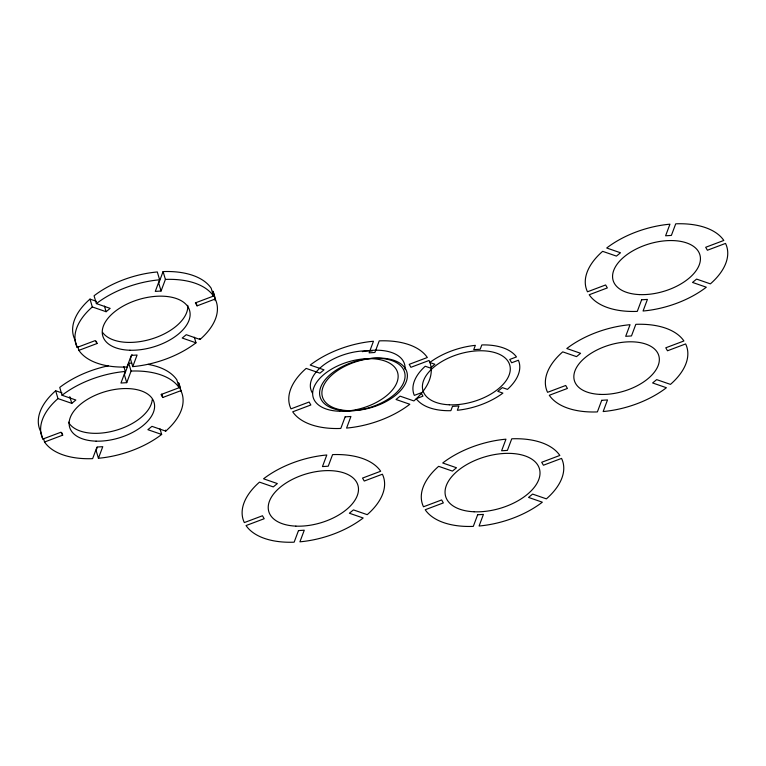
<?xml version="1.0" encoding="UTF-8"?>
<svg xmlns="http://www.w3.org/2000/svg" width="766" height="766" viewBox="0 0 766 766"><rect width="100%" height="100%" fill="white"/><g stroke="black" fill="none" stroke-linecap="round" stroke-linejoin="round"><path stroke-width="1.15" d="M123.853 366.541L125.308 371.443L120.961 383.038L126.735 382.665L131.082 371.07L128.765 363.228A73.344 40.263 -16.5 0 1 131.742 363.151M96.363 301.306L89.995 299.104L92.313 306.946L106.101 311.714L110.17 308.382L96.382 303.604L94.065 295.772A73.344 40.263 -16.5 0 1 157.308 271.959L159.625 279.791L155.287 291.396L161.061 291.023L165.408 279.418L163.081 271.585A73.344 40.263 -16.5 0 1 211.177 288.217L213.503 296.059L195.368 302.886L197.073 305.854L215.208 299.018L212.891 291.185A73.344 40.263 -16.5 0 1 215.112 300.617M97.282 447.277L96.095 450.437L98.421 458.269A73.344 40.263 -16.5 0 0 161.664 434.456L160.008 428.864M128.765 363.228L124.418 374.833L126.735 382.665M132.001 354.572L130.421 358.785L132.748 366.627A73.344 40.263 -16.5 0 0 195.991 342.814L194.334 337.212M163.081 271.585L158.744 283.181L161.061 291.023M98.421 458.269L102.768 446.674L96.985 447.047L92.638 458.642A73.344 40.263 -16.5 0 1 44.552 442.011L43.528 438.573M132.748 366.627L137.085 355.022L131.312 355.395L126.965 367A73.344 40.263 -16.5 0 1 78.869 350.359L77.711 346.443M62.036 392.958L55.669 390.756L57.986 398.588L71.784 403.356L75.853 400.024L62.056 395.256L59.738 387.414A73.344 40.263 -16.5 0 1 108.293 365.822M89.995 299.104A73.344 40.263 -16.5 0 0 74.838 339.558L77.165 347.4L95.3 340.564L97.004 343.532L78.869 350.359M55.669 390.756A73.344 40.263 -16.5 0 0 40.512 431.21L42.839 439.042L60.974 432.215L62.678 435.174L44.552 442.011M148.068 364.386A73.344 40.263 -16.5 0 1 176.85 379.869L179.177 387.701L161.042 394.538L162.746 397.497L180.881 390.67L178.564 382.828A73.344 40.263 -16.5 0 1 180.728 391.024M215.208 299.018A73.344 40.263 -16.5 0 1 200.06 339.472L186.272 334.704L182.203 338.036L195.991 342.814M180.881 390.67A73.344 40.263 -16.5 0 1 165.734 431.124L151.946 426.346L147.876 429.688L161.664 434.456M196.077 302.493L197.073 305.854M199.773 338.495L200.06 339.472M161.76 394.136L162.746 397.497M165.446 430.138L165.734 431.124M104.444 306.113L106.101 311.714M96.344 341.291L97.004 343.532M69.792 396.644L71.784 403.356M62.017 432.943L62.678 435.174M77.165 347.4A73.344 40.263 -16.5 0 1 92.313 306.946M96.382 303.604A73.344 40.263 -16.5 0 1 159.625 279.791M165.408 279.418A73.344 40.263 -16.5 0 1 213.503 296.059M187.756 305.318A45.232 24.828 -16.5 0 1 152.482 338.696A45.232 24.828 -16.5 0 1 102.558 332.406M362.347 351.651A44.007 24.158 -16.5 0 1 405.022 369.126M312.413 392.996A44.007 24.158 -16.5 0 1 325.177 363.907A44.007 24.158 -16.5 0 1 372.142 351.02M42.839 439.042A73.344 40.263 -16.5 0 1 57.986 398.588M62.056 395.256A73.344 40.263 -16.5 0 1 125.308 371.443M131.082 371.07A73.344 40.263 -16.5 0 1 179.177 387.701M152.243 399.613A44.007 24.158 -16.5 0 1 114.469 430.731A44.007 24.158 -16.5 0 1 68.452 422.162M298.481 530.589L294.144 542.184A73.344 40.263 -16.5 0 1 246.049 525.553L264.184 518.726L262.47 515.757L244.335 522.584A73.344 40.263 -16.5 0 1 259.492 482.13L273.28 486.908L277.349 483.566L263.561 478.798A73.344 40.263 -16.5 0 1 326.804 454.985L322.457 466.58L328.241 466.207L332.588 454.611A73.344 40.263 -16.5 0 1 380.673 471.243L362.538 478.08L364.252 481.038L382.387 474.211A73.344 40.263 -16.5 0 1 367.23 514.666L353.442 509.897L349.373 513.23L363.17 517.998A73.344 40.263 -16.5 0 1 299.918 541.821L304.265 530.216L298.481 530.589M345.14 416.857L340.803 428.453A73.344 40.263 -16.5 0 1 292.708 411.811L310.843 404.984L309.129 402.026L290.994 408.853A73.344 40.263 -16.5 0 1 306.151 368.398L319.939 373.166L324.008 369.834L310.22 365.066A73.344 40.263 -16.5 0 1 373.463 341.243L369.116 352.848L374.9 352.475L379.237 340.87A73.344 40.263 -16.5 0 1 427.332 357.511L409.197 364.338L410.911 367.307L429.046 360.48A73.344 40.263 -16.5 0 1 413.889 400.934L400.101 396.156L396.032 399.498L409.82 404.266A73.344 40.263 -16.5 0 1 346.577 428.079L350.924 416.484L345.14 416.857M452.495 406.382L450.877 410.681A55.008 30.2 -16.5 0 1 416.235 398.703L422.956 396.166L421.041 392.853L414.32 395.38A55.008 30.2 -16.5 0 1 425.235 366.244L430.348 368.015L434.906 364.271L429.793 362.51A55.008 30.2 -16.5 0 1 475.351 345.351L473.742 349.65L480.215 349.239L481.824 344.93A55.008 30.2 -16.5 0 1 516.466 356.918L509.744 359.455L511.659 362.768L518.381 360.24A55.008 30.2 -16.5 0 1 507.465 389.377L502.352 387.606L497.795 391.349L502.908 393.111A55.008 30.2 -16.5 0 1 457.35 410.27L458.958 405.97L452.495 406.382M477.649 514.781L473.302 526.386A73.344 40.263 -16.5 0 1 425.207 509.744L443.342 502.917L441.637 499.949L423.502 506.776A73.344 40.263 -16.5 0 1 438.65 466.322L452.438 471.1L456.507 467.758L442.719 462.99A73.344 40.263 -16.5 0 1 505.962 439.177L501.615 450.772L507.398 450.398L511.745 438.803A73.344 40.263 -16.5 0 1 559.841 455.444L541.706 462.271L543.41 465.23L561.545 458.403A73.344 40.263 -16.5 0 1 546.397 498.858L532.6 494.089L528.54 497.421L542.328 502.19A73.344 40.263 -16.5 0 1 479.085 526.012L483.423 514.407L477.649 514.781M601.722 400.312L597.384 411.916A73.344 40.263 -16.5 0 1 549.289 395.275L567.424 388.448L565.71 385.48L547.575 392.316A73.344 40.263 -16.5 0 1 562.732 351.862L576.52 356.63L580.59 353.298L566.802 348.52A73.344 40.263 -16.5 0 1 630.045 324.707L625.698 336.312L631.481 335.939L635.818 324.334A73.344 40.263 -16.5 0 1 683.914 340.975L665.778 347.802L667.492 350.771L685.627 343.934A73.344 40.263 -16.5 0 1 670.47 384.388L656.682 379.62L652.613 382.952L666.401 387.73A73.344 40.263 -16.5 0 1 603.158 411.543L607.505 399.938L601.722 400.312M641.63 299.793L637.283 311.389A73.344 40.263 -16.5 0 1 589.198 294.757L607.333 287.92L605.619 284.962L587.484 291.789A73.344 40.263 -16.5 0 1 602.631 251.334L616.429 256.103L620.498 252.77L606.701 248.002A73.344 40.263 -16.5 0 1 669.953 224.179L665.606 235.784L671.38 235.411L675.727 223.816A73.344 40.263 -16.5 0 1 723.822 240.447L705.687 247.274L707.391 250.243L725.526 243.416A73.344 40.263 -16.5 0 1 710.379 283.87L696.591 279.092L692.521 282.434L706.309 287.202A73.344 40.263 -16.5 0 1 643.067 311.015L647.414 299.42L641.63 299.793M129.971 350.234A45.232 24.828 -16.5 0 0 189.662 310.737A45.232 24.828 -16.5 0 0 118.931 308.65A45.232 24.828 -16.5 0 0 129.971 350.234M345.763 410.777A44.007 24.158 -16.5 0 0 404.745 372.851A44.007 24.158 -16.5 0 0 336.494 369.911A44.007 24.158 -16.5 0 0 345.763 410.777M348.865 410.662A44.007 24.158 -16.5 0 0 406.938 372.238A44.007 24.158 -16.5 0 0 338.132 370.198A44.007 24.158 -16.5 0 0 348.865 410.662M339.616 411.256A44.007 24.158 -16.5 0 0 397.698 372.831A44.007 24.158 -16.5 0 0 328.882 370.801A44.007 24.158 -16.5 0 0 339.616 411.256M96.076 441.149A44.007 24.158 -16.5 0 0 154.157 402.725A44.007 24.158 -16.5 0 0 85.352 400.695A44.007 24.158 -16.5 0 0 96.076 441.149M639.476 294.594A45.232 24.828 -16.5 0 0 700.095 255.614A45.232 24.828 -16.5 0 0 629.949 252.589A45.232 24.828 -16.5 0 0 639.476 294.594M474.106 511.774A48.9 26.848 -16.5 0 0 539.647 469.635A48.9 26.848 -16.5 0 0 463.813 466.37A48.9 26.848 -16.5 0 0 474.106 511.774M295.868 526.127A46.448 25.498 -16.5 0 0 358.134 486.084A46.448 25.498 -16.5 0 0 286.082 482.982A46.448 25.498 -16.5 0 0 295.868 526.127M600.027 394.394A44.007 24.158 -16.5 0 0 659.009 356.458A44.007 24.158 -16.5 0 0 590.758 353.519A44.007 24.158 -16.5 0 0 600.027 394.394M449.316 404.802A45.232 24.828 -16.5 0 0 509.945 365.822A45.232 24.828 -16.5 0 0 439.789 362.797A45.232 24.828 -16.5 0 0 449.316 404.802"/></g></svg>
